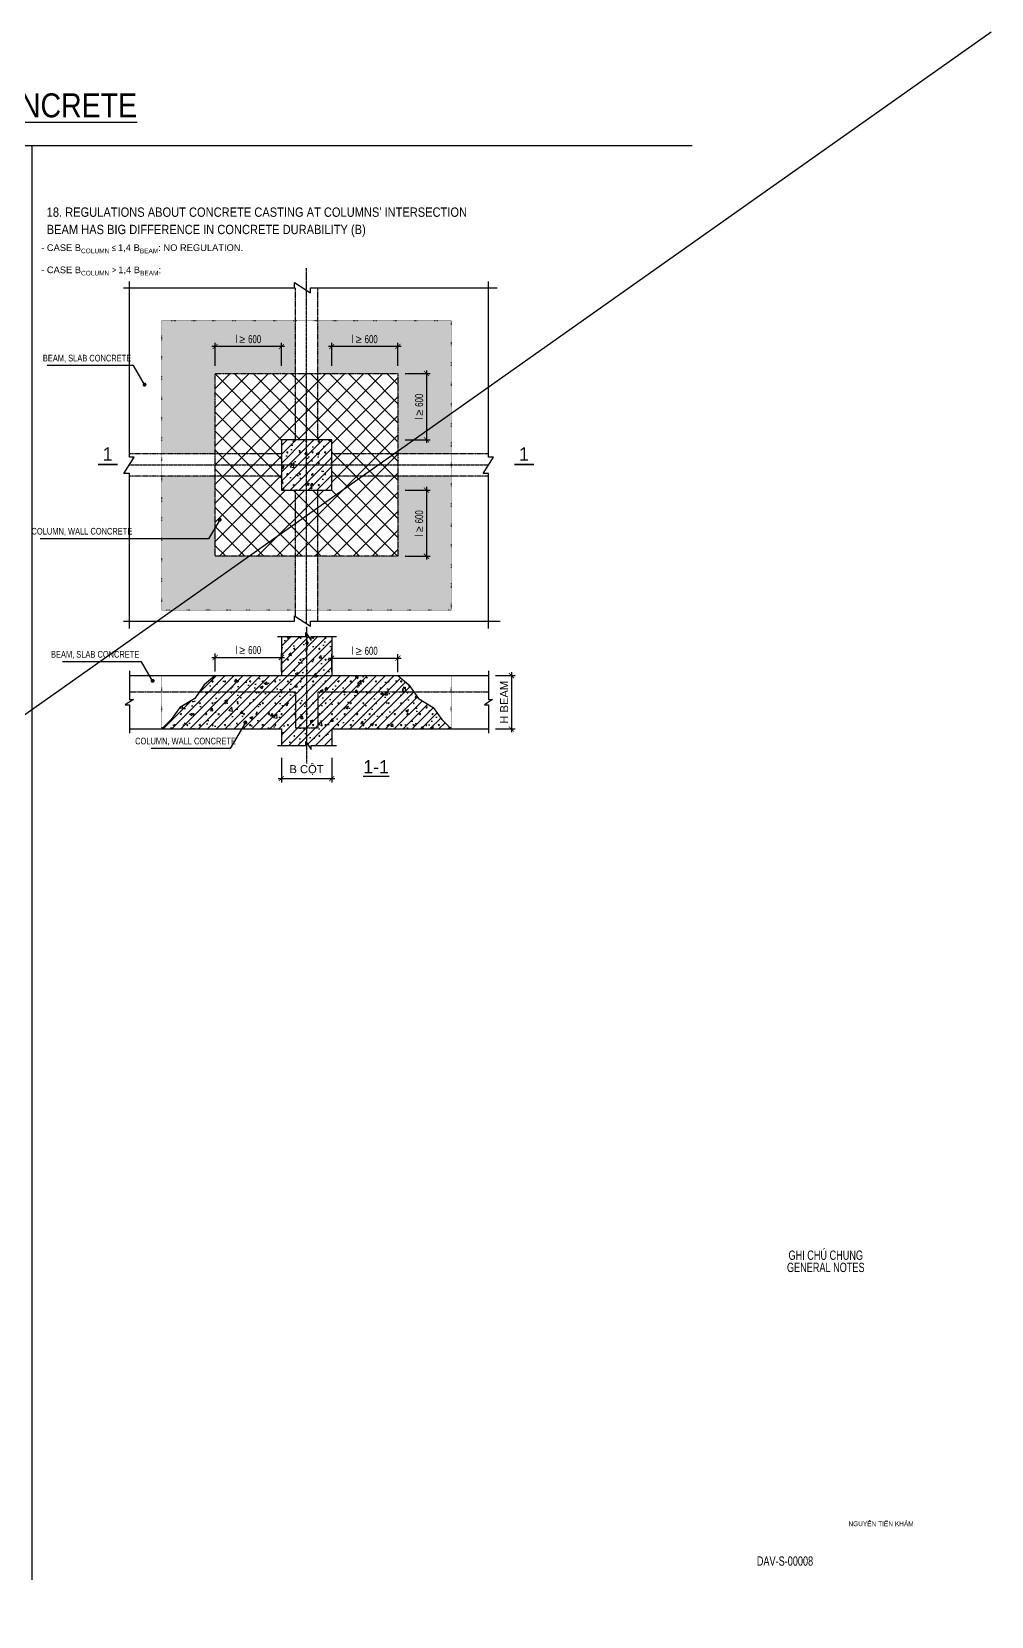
# Model space of a CAD drawing. Header units: millimetres. Extents: x -241424 to 696054, y -125618 to 93710.
# Drawn here: x 249154 to 285126, y -70002 to -10602 of the extents above; entities that cross this region are included whole.
import ezdxf
from ezdxf.enums import TextEntityAlignment as Align

# ---------------------------------------------------------------- set-up
doc = ezdxf.new("R2010")
doc.units = ezdxf.units.MM
doc.header["$LTSCALE"] = 7
doc.header["$PDMODE"] = 3
for name, pattern in [('CENTER2', [1.125, 0.75, -0.125, 0.125, -0.125]), ('DOT', [0.25, 0, -0.25]), ('HIDDEN', [0.375, 0.25, -0.125])]:
    doc.linetypes.add(name, pattern=pattern)
doc.layers.get('0').update_dxf_attribs({"linetype": 'CONTINUOUS'})
doc.layers.get('Defpoints').update_dxf_attribs({"color": 6, "linetype": 'CONTINUOUS'})
for name, color, linetype in [('CDC -TEXT KHUNG', 7, 'CONTINUOUS'), ('CDC_01_AXIS', 160, 'CENTER2'), ('CDC_02_DIM', 1, 'CONTINUOUS'), ('CDC_03_BORDER', 3, 'CONTINUOUS'), ('CDC_04_HIDDEN', 8, 'HIDDEN'), ('CDC_06_TEXT', 2, 'CONTINUOUS'), ('CDC_09_COLUMN', 4, 'CONTINUOUS'), ('CDC_10_HATCH', 251, 'CONTINUOUS'), ('CDC_11_NOTE', 8, 'CONTINUOUS')]:
    doc.layers.add(name, color=color, linetype=linetype)
doc.layers.add('KCS_Plotter', color=11, linetype='CONTINUOUS', plot=False)
doc.styles.add('ARIAL', font='arial.ttf')
doc.styles.add('AVANTH-KT', font='')
doc.styles.add('BIGTEXT', font='arial.ttf', dxfattribs={"width": 0.7})
doc.styles.add('KCS_SMTEXT', font='arial.ttf', dxfattribs={"width": 0.7})
doc.styles.add('KT CDC', font='arial.ttf', dxfattribs={"width": 0.85, "height": 200})
doc.styles.add('SMTEXT', font='arial.ttf', dxfattribs={"width": 0.75})
doc.styles.add('VNAVANTH', font='', dxfattribs={"width": 0.95})
doc.styles.get('AVANTH-KT').set_extended_font_data('.VnAvantH')
doc.styles.get('VNAVANTH').set_extended_font_data('.VnAvantH')
doc.dimstyles.new('Copy of KCS_DIM100', dxfattribs={"dimscale": 4.8, "dimtxt": 62.5, "dimasz": 40, "dimexe": 30, "dimexo": 0, "dimgap": 25, "dimtad": 1, "dimdec": 0, "dimzin": 13, "dimdsep": 46, "dimtxsty": 'KCS_SMTEXT', "dimblk": 'ARCHTICK', "dimcen": 0, "dimdle": 25, "dimclrd": 1, "dimclre": 1, "dimclrt": 2, "dimadec": 0, "dimazin": 0, "dimtfac": 1, "dimtdec": 0, "dimtix": 1, "dimtmove": 2, "dimatfit": 3, "dimfxl": 1, "dimtolj": 1, "dimtzin": 13, "dimarcsym": 0})
doc.dimstyles.new('DIM1-25', dxfattribs={"dimscale": 1.2, "dimtxt": 250, "dimasz": 125, "dimexe": 125, "dimexo": 0.06, "dimgap": 100, "dimtad": 1, "dimdec": 0, "dimzin": 0, "dimdsep": 46, "dimtxsty": 'ARIAL', "dimblk": 'ARCHTICK', "dimcen": 100, "dimdle": 125, "dimclrd": 256, "dimclre": 1, "dimclrt": 2, "dimadec": 0, "dimazin": 0, "dimtfac": 1, "dimtdec": 0, "dimtix": 1, "dimtmove": 2, "dimatfit": 0, "dimfxl": 1, "dimtolj": 1, "dimtzin": 0, "dimarcsym": 0})

# ---------------------------------------------------------------- blocks, each defined once
blk = doc.blocks.new('_ArchTick')
at = {"color": 0, "linetype": 'ByBlock', "const_width": 0.15}
blk.add_lwpolyline([(-0.5, -0.5), (0.5, 0.5)], dxfattribs=at)
blk = doc.blocks.new('*D746')
at = {"layer": 'CDC_02_DIM', "color": 1, "lineweight": -2, "transparency": 16777216}
for p, q in [((263149, -27785), (264097, -27785)), ((263953, -27665), (263953, -30387)), ((263149, -30267), (264097, -30267))]:
    blk.add_line(p, q, dxfattribs=at)
at = {"layer": 'Defpoints', "color": 0, "transparency": 16777216}
for p in [(263149, -27785), (263149, -30267), (263953, -30267)]:
    blk.add_point(p, dxfattribs=at)
at = {"layer": 'CDC_02_DIM', "color": 1, "lineweight": -2, "transparency": 16777216, "xscale": 192, "yscale": 192, "zscale": 192}
for p, rotation in [((263953, -27785), 90), ((263953, -30267), 270)]:
    blk.add_blockref('_ArchTick', p, dxfattribs=dict(at, rotation=rotation))
at = {"layer": 'CDC_02_DIM', "color": 2, "transparency": 16777216, "insert": (263680, -29026), "char_height": 300, "attachment_point": 5, "rotation": 90, "style": 'KCS_SMTEXT'}
blk.add_mtext('\\A1;l {\\fSymbol|b0|i0|c2|p18;\\W1;³ }600', dxfattribs=at)
blk = doc.blocks.new('*D747')
at = {"layer": 'CDC_02_DIM', "color": 1, "lineweight": -2, "transparency": 16777216}
for p, q in [((263149, -23417), (264097, -23417)), ((263953, -23297), (263953, -26019)), ((263149, -25899), (264097, -25899))]:
    blk.add_line(p, q, dxfattribs=at)
at = {"layer": 'Defpoints', "color": 0, "transparency": 16777216}
for p in [(263149, -23417), (263149, -25899), (263953, -25899)]:
    blk.add_point(p, dxfattribs=at)
at = {"layer": 'CDC_02_DIM', "color": 1, "lineweight": -2, "transparency": 16777216, "xscale": 192, "yscale": 192, "zscale": 192}
for p, rotation in [((263953, -23417), 90), ((263953, -25899), 270)]:
    blk.add_blockref('_ArchTick', p, dxfattribs=dict(at, rotation=rotation))
at = {"layer": 'CDC_02_DIM', "color": 2, "transparency": 16777216, "insert": (263680, -24658), "char_height": 300, "attachment_point": 5, "rotation": 90, "style": 'KCS_SMTEXT'}
blk.add_mtext('\\A1;l {\\fSymbol|b0|i0|c2|p18;\\W1;³ }600', dxfattribs=at)
blk = doc.blocks.new('*D748')
at = {"layer": 'CDC_02_DIM', "color": 1, "lineweight": -2, "transparency": 16777216}
for p, q in [((258634, -22404), (255912, -22404)), ((256032, -23125), (256032, -22260)), ((258514, -23125), (258514, -22260))]:
    blk.add_line(p, q, dxfattribs=at)
at = {"layer": 'Defpoints', "color": 0, "transparency": 16777216}
for p in [(256032, -22404), (256032, -23125), (258514, -23125)]:
    blk.add_point(p, dxfattribs=at)
at = {"layer": 'CDC_02_DIM', "color": 1, "lineweight": -2, "transparency": 16777216, "xscale": 192, "yscale": 192, "zscale": 192, "rotation": 180}
blk.add_blockref('_ArchTick', (256032, -22404), dxfattribs=at)
at = {"layer": 'CDC_02_DIM', "color": 1, "lineweight": -2, "transparency": 16777216, "xscale": 192, "yscale": 192, "zscale": 192}
blk.add_blockref('_ArchTick', (258514, -22404), dxfattribs=at)
at = {"layer": 'CDC_02_DIM', "color": 2, "transparency": 16777216, "insert": (257273, -22130), "char_height": 300, "attachment_point": 5, "style": 'KCS_SMTEXT'}
blk.add_mtext('\\A1;l {\\fSymbol|b0|i0|c2|p18;\\W1;³ }600', dxfattribs=at)
blk = doc.blocks.new('*D749')
at = {"layer": 'CDC_02_DIM', "color": 1, "lineweight": -2, "transparency": 16777216}
for p, q in [((263002, -22404), (260280, -22404)), ((260400, -23125), (260400, -22260)), ((262882, -23125), (262882, -22260))]:
    blk.add_line(p, q, dxfattribs=at)
at = {"layer": 'Defpoints', "color": 0, "transparency": 16777216}
for p in [(260400, -22404), (260400, -23125), (262882, -23125)]:
    blk.add_point(p, dxfattribs=at)
at = {"layer": 'CDC_02_DIM', "color": 1, "lineweight": -2, "transparency": 16777216, "xscale": 192, "yscale": 192, "zscale": 192, "rotation": 180}
blk.add_blockref('_ArchTick', (260400, -22404), dxfattribs=at)
at = {"layer": 'CDC_02_DIM', "color": 1, "lineweight": -2, "transparency": 16777216, "xscale": 192, "yscale": 192, "zscale": 192}
blk.add_blockref('_ArchTick', (262882, -22404), dxfattribs=at)
at = {"layer": 'CDC_02_DIM', "color": 2, "transparency": 16777216, "insert": (261641, -22130), "char_height": 300, "attachment_point": 5, "style": 'KCS_SMTEXT'}
blk.add_mtext('\\A1;l {\\fSymbol|b0|i0|c2|p18;\\W1;³ }600', dxfattribs=at)
blk = doc.blocks.new('*D742')
at = {"layer": 'CDC_02_DIM', "color": 1, "lineweight": -2, "transparency": 16777216}
for p, q in [((260280, -34086), (263002, -34086)), ((260400, -34583), (260400, -33942)), ((262882, -34612), (262882, -33942))]:
    blk.add_line(p, q, dxfattribs=at)
at = {"layer": 'Defpoints', "color": 0, "transparency": 16777216}
for p in [(262882, -34086), (260400, -34583), (262882, -34612)]:
    blk.add_point(p, dxfattribs=at)
at = {"layer": 'CDC_02_DIM', "color": 1, "lineweight": -2, "transparency": 16777216, "xscale": 192, "yscale": 192, "zscale": 192, "rotation": 180}
blk.add_blockref('_ArchTick', (260400, -34086), dxfattribs=at)
at = {"layer": 'CDC_02_DIM', "color": 1, "lineweight": -2, "transparency": 16777216, "xscale": 192, "yscale": 192, "zscale": 192}
blk.add_blockref('_ArchTick', (262882, -34086), dxfattribs=at)
at = {"layer": 'CDC_02_DIM', "color": 2, "transparency": 16777216, "insert": (261641, -33813), "char_height": 300, "attachment_point": 5, "style": 'KCS_SMTEXT'}
blk.add_mtext('\\A1;l {\\fSymbol|b0|i0|c2|p18;\\W1;³ }600', dxfattribs=at)
blk = doc.blocks.new('*D743')
at = {"layer": 'CDC_02_DIM', "color": 1, "lineweight": -2, "transparency": 16777216}
for p, q in [((255912, -34058), (258634, -34058)), ((256032, -34583), (256032, -33914)), ((258514, -34583), (258514, -33914))]:
    blk.add_line(p, q, dxfattribs=at)
at = {"layer": 'Defpoints', "color": 0, "transparency": 16777216}
for p in [(258514, -34058), (256032, -34583), (258514, -34583)]:
    blk.add_point(p, dxfattribs=at)
at = {"layer": 'CDC_02_DIM', "color": 1, "lineweight": -2, "transparency": 16777216, "xscale": 192, "yscale": 192, "zscale": 192, "rotation": 180}
blk.add_blockref('_ArchTick', (256032, -34058), dxfattribs=at)
at = {"layer": 'CDC_02_DIM', "color": 1, "lineweight": -2, "transparency": 16777216, "xscale": 192, "yscale": 192, "zscale": 192}
blk.add_blockref('_ArchTick', (258514, -34058), dxfattribs=at)
at = {"layer": 'CDC_02_DIM', "color": 2, "transparency": 16777216, "insert": (257273, -33784), "char_height": 300, "attachment_point": 5, "style": 'KCS_SMTEXT'}
blk.add_mtext('\\A1;l {\\fSymbol|b0|i0|c2|p18;\\W1;³ }600', dxfattribs=at)
blk = doc.blocks.new('*D744')
at = {"layer": 'CDC_02_DIM', "color": 1, "lineweight": -2, "transparency": 16777216}
for p, q in [((258514, -37817), (258514, -38745)), ((260400, -37817), (260400, -38745)), ((258394, -38601), (260520, -38601))]:
    blk.add_line(p, q, dxfattribs=at)
at = {"layer": 'Defpoints', "color": 0, "transparency": 16777216}
for p in [(258514, -37817), (260400, -37817), (260400, -38601)]:
    blk.add_point(p, dxfattribs=at)
at = {"layer": 'CDC_02_DIM', "color": 1, "lineweight": -2, "transparency": 16777216, "xscale": 192, "yscale": 192, "zscale": 192, "rotation": 180}
blk.add_blockref('_ArchTick', (258514, -38601), dxfattribs=at)
at = {"layer": 'CDC_02_DIM', "color": 1, "lineweight": -2, "transparency": 16777216, "xscale": 192, "yscale": 192, "zscale": 192}
blk.add_blockref('_ArchTick', (260400, -38601), dxfattribs=at)
at = {"layer": 'CDC_02_DIM', "color": 2, "transparency": 16777216, "insert": (259457, -38280), "char_height": 300, "attachment_point": 5, "style": 'KCS_SMTEXT'}
blk.add_mtext('\\A1;{\\W1;B CỘT}', dxfattribs=at)
blk = doc.blocks.new('*D745')
at = {"layer": 'CDC_02_DIM', "color": 1, "lineweight": -2, "transparency": 16777216}
for p, q in [((266539, -34737), (267279, -34737)), ((267135, -34617), (267135, -36858)), ((266539, -36738), (267279, -36738))]:
    blk.add_line(p, q, dxfattribs=at)
at = {"layer": 'Defpoints', "color": 0, "transparency": 16777216}
for p in [(266539, -34737), (266539, -36738), (267135, -36738)]:
    blk.add_point(p, dxfattribs=at)
at = {"layer": 'CDC_02_DIM', "color": 1, "lineweight": -2, "transparency": 16777216, "xscale": 192, "yscale": 192, "zscale": 192}
for p, rotation in [((267135, -34737), 90), ((267135, -36738), 270)]:
    blk.add_blockref('_ArchTick', p, dxfattribs=dict(at, rotation=rotation))
at = {"layer": 'CDC_02_DIM', "color": 2, "transparency": 16777216, "insert": (266865, -35738), "char_height": 300, "attachment_point": 5, "rotation": 90, "style": 'KCS_SMTEXT'}
blk.add_mtext('\\A1;{\\W1;H BEAM}', dxfattribs=at)

msp = doc.modelspace()

# ---------------------------------------------------------------- hatches: boundary and pattern name
at = {"layer": 'CDC_04_HIDDEN', "linetype": 'DOT'}
h = msp.add_hatch(dxfattribs=at)
h.set_pattern_fill('MUDST', color=256, scale=500, style=0)
h.set_pattern_definition([(0, (259457.23, -26858.82), (250, 125), [125, -125, 0, -125, 0, -125])])
h.paths.add_polyline_path([(256032.4, -23417.2), (259038.3, -23417.2), (259038.3, -21433), (254031.4, -21433), (254031.4, -26423.1), (256032.4, -26423.1)])
h.paths.add_polyline_path([(259876.2, -21433), (259876.2, -23417.2), (262882, -23417.2), (262882, -26423.1), (264883, -26423.1), (264883, -21433)])
h.paths.add_polyline_path([(264883, -27261), (262882, -27261), (262882, -30266.8), (259876.2, -30266.8), (259876.2, -32284.6), (264883, -32284.6)])
h.paths.add_polyline_path([(259038.3, -32284.6), (259038.3, -30266.8), (256032.4, -30266.8), (256032.4, -27261), (254031.4, -27261), (254031.4, -32284.6)])
h.paths.add_polyline_path([(256700.6, -22450.2), (257840.7, -22450.2), (257840.7, -21757.5), (256700.6, -21757.5)], flags=24)
h.paths.add_polyline_path([(263999.6, -25230.4), (263999.6, -24090.4), (263306.9, -24090.4), (263306.9, -25230.4)], flags=24)
h.paths.add_polyline_path([(261068.7, -22450.2), (262208.7, -22450.2), (262208.7, -21757.5), (261068.7, -21757.5)], flags=24)
h.paths.add_polyline_path([(263999.6, -29598.4), (263999.6, -28458.4), (263306.9, -28458.4), (263306.9, -29598.4)], flags=24)
at = {"layer": 'CDC_10_HATCH'}
h = msp.add_hatch(dxfattribs=at)
h.set_pattern_fill('ANSI37', color=256, scale=4050.539977, style=0)
h.set_pattern_definition([(45, (-686001.7, 9950.2), (-358.02054, 358.02054), []), (135, (-686001.7, 9950.2), (-358.02054, -358.02054), [])])
h.paths.add_polyline_path([(262882, -23417.2), (256032.4, -23417.2), (256032.4, -30266.8), (262882, -30266.8)])
h.paths.add_polyline_path([(258513.6, -25898.8), (260400, -25898.8), (260400, -27785.2), (258513.6, -27785.2)])
at = {"layer": 'CDC_10_HATCH', "ltscale": 30}
h = msp.add_hatch(dxfattribs=at)
h.set_pattern_fill('BETONG', color=256, scale=157.202911, style=0, pattern_type=2)
h.set_pattern_definition([(0, (-1112235.1, -23936.9), (0, 816.8503), [19.65036, -451.95837]), (0, (-1112235.1, -23902.8), (0, 816.8503), [19.65036, -451.95837]), (120, (-1112235.1, -23936.9), (-707.4131, -408.42514), [19.65036, -451.95837]), (120, (-1112205.6, -23919.85), (-707.4131, -408.42514), [19.65036, -451.95837]), (0, (-1111999.3, -23528.44), (0, 816.8503), [19.65036, -451.95837]), (0, (-1111999.3, -23494.4), (0, 816.8503), [19.65036, -451.95837]), (120, (-1111999.3, -23528.44), (-707.4131, -408.42514), [19.65036, -451.95837]), (120, (-1111969.8, -23511.4), (-707.4131, -408.42514), [19.65036, -451.95837]), (60, (-1112215.4, -23936.9), (-707.4131, 408.42514), [19.65036, -451.95837]), (60, (-1112244.9, -23919.85), (-707.4131, 408.42514), [19.65036, -451.95837]), (60, (-1111979.6, -24345.3), (-707.4131, 408.42514), [19.65036, -451.95837]), (60, (-1112009.1, -24328.3), (-707.4131, 408.42514), [19.65036, -451.95837]), (45, (-1112235.07, -23936.87), (-166.738867, 166.738867), []), (50, (-1112235.1, -23936.9), (1127.5539, -98.6482), [117.9022, -1296.924]), (355, (-1112235.1, -23936.9), (-218.1211, 1182.4679), [94.3217, -1037.5392]), (100.4514, (-1112141.1, -23945.1), (909.4336, 1083.819), [100.2014, -1102.2158]), (46.1842, (-1112235, -23622.5), (1677.734, -260.2007), [176.8533, -1945.386]), (96.6356, (-1112095.3, -23644.1), (1469.317, 1531.3417), [150.3022, -1653.3235]), (351.1842, (-1112235, -23622.5), (1469.3158, 1531.3428), [141.4826, -1556.3088]), (21, (-1112077.9, -23701.1), (938.35526, -632.9286), [117.9022, -1296.924]), (326, (-1112077.9, -23701.1), (382.4988, 1139.957), [94.3217, -1037.5392]), (71.4514, (-1111999.7, -23753.8), (1320.8544, 507.0273), [100.2014, -1102.2158]), (37.5, (-1112235.07, -23936.87), (19.11565, 523.31883), [0, -1024.96298, 0, -1053.2595, 0, -1041.4693]), (7.5, (-1112235.07, -23936.87), (413.55297, 620.0267), [0, -600.51512, 0, -1001.38254, 0, -396.93735]), (327.5, (-1112585.63, -23936.87), (839.18441, -35.45691), [0, -393.00728, 0, -1226.1827, 0, -1627.05013]), (317.5, (-1112742.8, -23936.9), (916.78564, 157.36795), [0, -510.90946, 0, -814.3111, 0, -1155.4414])])
h.paths.add_polyline_path([(259456.8, -25898.8), (258513.6, -25898.8), (258513.6, -26842), (259456.8, -26842)])
h.paths.add_polyline_path([(260400, -25898.8), (259456.8, -25898.8), (259456.8, -26842), (260400, -26842)])
h.paths.add_polyline_path([(260400, -26842), (259456.8, -26842), (259456.8, -27785.2), (260400, -27785.2)])
h.paths.add_polyline_path([(259456.8, -26842), (258513.6, -26842), (258513.6, -27785.2), (259456.8, -27785.2)])
h = msp.add_hatch(dxfattribs=at)
h.set_pattern_fill('BETONG', color=256, scale=157.202911, style=0, pattern_type=2)
h.set_pattern_definition([(0, (-484268.5, -41099.5), (0, 816.8503), [19.65036, -451.95837]), (0, (-484268.5, -41065.5), (0, 816.8503), [19.65036, -451.95837]), (120, (-484268.5, -41099.5), (-707.4131, -408.4251), [19.65036, -451.95837]), (120, (-484239, -41082.5), (-707.4131, -408.4251), [19.65036, -451.95837]), (0, (-484032.7, -40691.1), (0, 816.8503), [19.65036, -451.95837]), (0, (-484032.7, -40657.1), (0, 816.8503), [19.65036, -451.95837]), (120, (-484032.7, -40691.1), (-707.4131, -408.4251), [19.65036, -451.95837]), (120, (-484003.2, -40674.1), (-707.4131, -408.4251), [19.65036, -451.95837]), (60, (-484248.8, -41099.5), (-707.4131, 408.4251), [19.65036, -451.95837]), (60, (-484278.3, -41082.5), (-707.4131, 408.4251), [19.65036, -451.95837]), (60, (-484013, -41508), (-707.4131, 408.4251), [19.65036, -451.95837]), (60, (-484042.5, -41490.94), (-707.4131, 408.4251), [19.65036, -451.95837]), (45, (-484268.47, -41099.53), (-166.73887, 166.73887), []), (50, (-484268.5, -41099.5), (1127.5539, -98.6482), [117.9022, -1296.924]), (355, (-484268.5, -41099.5), (-218.1211, 1182.468), [94.3217, -1037.5392]), (100.4514, (-484174.5, -41107.8), (909.4336, 1083.819), [100.2014, -1102.2158]), (46.1842, (-484268.5, -40785.1), (1677.734, -260.2007), [176.8533, -1945.386]), (96.6356, (-484128.7, -40806.8), (1469.317, 1531.3417), [150.302, -1653.3235]), (351.1842, (-484268.5, -40785.1), (1469.3158, 1531.343), [141.4826, -1556.309]), (21, (-484111.3, -40863.7), (938.3553, -632.9286), [117.9022, -1296.924]), (326, (-484111.3, -40863.7), (382.4988, 1139.957), [94.3217, -1037.5392]), (71.4514, (-484033.1, -40916.5), (1320.8544, 507.0273), [100.2014, -1102.2158]), (37.5, (-484268.47, -41099.53), (19.11565, 523.31883), [0, -1024.963, 0, -1053.2595, 0, -1041.4693]), (7.5, (-484268.5, -41099.53), (413.55297, 620.0267), [0, -600.5151, 0, -1001.38254, 0, -396.93735]), (327.5, (-484619.03, -41099.53), (839.1844, -35.45691), [0, -393.0073, 0, -1226.1827, 0, -1627.05013]), (317.5, (-484776.24, -41099.5), (916.78564, 157.36795), [0, -510.9095, 0, -814.3111, 0, -1155.4414])])
h.paths.add_polyline_path([(259038.3, -35344.2), (259038.3, -36699.5), (259456.8, -36699.5), (259456.8, -34737.2), (258513.6, -34737.2), (256032.4, -34737.2), (255622.1, -35088.3), (255441.6, -35344.2)])
h.paths.add_polyline_path([(255441.6, -35344.2), (255266.4, -35592.7), (254705.7, -35933.9), (254388.5, -36381.1), (254031.4, -36738.2), (258513.6, -36738.2), (258513.6, -37354.2), (259429, -37354.2), (259429, -37204.1), (259456.8, -37245.9), (259456.8, -36699.5), (259038.3, -36699.5), (259038.3, -35344.2)])
h.paths.add_polyline_path([(259876.2, -36699.5), (259456.8, -36699.5), (259456.8, -37245.9), (259629.1, -37504.3), (259629.1, -37354.2), (260400, -37354.2), (260400, -36738.2), (264883, -36738.2), (264525.9, -36381.1), (264208.8, -35933.9), (263648.1, -35592.7), (263472.8, -35344.2), (259876.2, -35344.2)])
h.paths.add_polyline_path([(263472.8, -35344.2), (263292.4, -35088.3), (262882, -34737.2), (260400, -34737.2), (259456.8, -34737.2), (259456.8, -36699.5), (259876.2, -36699.5), (259876.2, -35344.2)])
h.paths.add_polyline_path([(259456.8, -34737.2), (260400, -34737.2), (260400, -33271), (259629.1, -33271), (259629.1, -33421.1), (259456.8, -33162.8)])
h.paths.add_polyline_path([(258513.6, -34737.2), (259456.8, -34737.2), (259456.8, -33162.8), (259429, -33121), (259429, -33271), (258513.6, -33271)])

# ---------------------------------------------------------------- linework, layer by layer
at = {"layer": 'CDC_01_AXIS', "ltscale": 1.25}
for p, q in [((259457.2, -32788.4), (259457.2, -19464.1)), ((252815.5, -26842), (266279.4, -26842)), ((259456.8, -32917.4), (259456.8, -38029.8))]:
    msp.add_line(p, q, dxfattribs=at)
at = {"layer": 'CDC_02_DIM'}
for points in [[(252597.4, -20209.5), (258999.7, -20209.5), (258999.7, -20007.6), (259610.2, -20392), (259610.2, -20209.5), (266597.3, -20209.5)], [(252814.6, -32980.3), (252814.6, -27164.1), (252612.7, -27164.1), (252997.1, -26553.6), (252814.6, -26553.6), (252814.6, -19960.9)], [(266278.5, -32980.3), (266278.5, -27164.1), (266076.6, -27164.1), (266461, -26553.6), (266278.5, -26553.6), (266278.5, -19960.9)], [(252597.4, -32702.2), (258999.7, -32702.2), (258999.7, -32500.3), (259610.2, -32884.7), (259610.2, -32702.2), (266716, -32702.2)], [(258367, -33271), (259429, -33271), (259429, -33121), (259629.1, -33421.1), (259629.1, -33271), (260583.3, -33271)], [(252814.6, -34564.4), (252814.6, -35634.3), (252964.7, -35634.3), (252664.5, -35834.4), (252814.6, -35834.4), (252814.6, -36896.3)], [(256032.4, -34737.2), (255622.1, -35088.3), (255266.4, -35592.7), (254705.7, -35933.9), (254388.5, -36381.1), (254031.4, -36738.2)], [(262882, -34737.2), (263292.4, -35088.3), (263648.1, -35592.7), (264208.8, -35933.9), (264525.9, -36381.1), (264883, -36738.2)], [(266278.5, -34564.4), (266278.5, -35634.3), (266428.6, -35634.3), (266128.5, -35834.4), (266278.5, -35834.4), (266278.5, -36896.3)], [(258367, -37354.2), (259429, -37354.2), (259429, -37204.1), (259629.1, -37504.3), (259629.1, -37354.2), (260583.3, -37354.2)]]:
    msp.add_lwpolyline(points, dxfattribs=at)
at = {"layer": 'CDC_03_BORDER'}
for p, q in [((273914, -14884.7), (202526, -14884.7)), ((249154.4, -14884.7), (249154.4, -68637.3)), ((258513.6, -33271), (258513.6, -34737.2)), ((260400, -33271), (260400, -34737.2)), ((252814.6, -34737.2), (258513.6, -34737.2)), ((260400, -34737.2), (266278.5, -34737.2)), ((252814.6, -36738.2), (258513.6, -36738.2)), ((258513.6, -36738.2), (258513.6, -37354.2)), ((260400, -36738.2), (266278.5, -36738.2)), ((260400, -36738.2), (260400, -37354.2))]:
    msp.add_line(p, q, dxfattribs=at)
at = {"layer": 'CDC_03_BORDER', "const_width": 64}
for points in [[(251643.7, -26830.9), (252380.7, -26830.9)], [(267252.1, -26830.9), (267989.1, -26830.9)]]:
    msp.add_lwpolyline(points, dxfattribs=at)
at = {"layer": 'CDC_04_HIDDEN'}
for p, q in [((259038.3, -25898.8), (259038.3, -20209.5)), ((259876.2, -25898.8), (259876.2, -20209.5)), ((258513.6, -26423.1), (252814.6, -26423.1)), ((266278.5, -26423.1), (260400, -26423.1)), ((258513.6, -27261), (252814.6, -27261)), ((266278.5, -27261), (260400, -27261)), ((259038.3, -32524.6), (259038.3, -27785.2)), ((259876.2, -32702.2), (259876.2, -27785.2)), ((258513.6, -34737.2), (260400, -34737.2)), ((252814.6, -35344.2), (259038.3, -35344.2)), ((259038.3, -35344.2), (259038.3, -36699.5)), ((259876.2, -35344.2), (259876.2, -36699.5)), ((259876.2, -35344.2), (266278.5, -35344.2)), ((259038.3, -36699.5), (259876.2, -36699.5))]:
    msp.add_line(p, q, dxfattribs=at)
at = {"layer": 'CDC_04_HIDDEN', "linetype": 'DOT'}
for p, q in [((254031.4, -36738.2), (254031.4, -34737.2)), ((264883, -36738.2), (264883, -34737.2))]:
    msp.add_line(p, q, dxfattribs=at)
msp.add_lwpolyline([(254031.4, -21433), (264883, -21433), (264883, -32284.6), (254031.4, -32284.6)], close=True, dxfattribs=at)
at = {"layer": 'CDC_04_HIDDEN'}
msp.add_lwpolyline([(256032.4, -23417.2), (262882, -23417.2), (262882, -30266.8), (256032.4, -30266.8)], close=True, dxfattribs=at)
at = {"layer": 'CDC_09_COLUMN'}
msp.add_lwpolyline([(258513.6, -27785.2), (260400, -27785.2), (260400, -25898.8), (258513.6, -25898.8)], close=True, dxfattribs=at)
at = {"layer": 'KCS_Plotter'}
msp.add_line((201026, -70002.5), (285126, -10602.5), dxfattribs=at)

# ---------------------------------------------------------------- texts
at = {"layer": 'CDC -TEXT KHUNG', "style": 'KT CDC', "width": 0.85}
msp.add_text('NGUYỄN TIẾN KHẢM', height=180, dxfattribs=at).set_placement((279770.2, -66624))
at = {"layer": 'CDC_02_DIM', "color": 2, "char_height": 250, "attachment_point": 5, "style": 'KCS_SMTEXT'}
for s, insert in [('\\A1;BEAM, SLAB CONCRETE', (251229.7, -22862)), ('\\A1;COLUMN, WALL CONCRETE', (251036.8, -29351.1)), ('\\A1;BEAM, SLAB CONCRETE', (251533.6, -33964.5)), ('\\A1;COLUMN, WALL CONCRETE', (254920.2, -37216.4))]:
    msp.add_mtext(s, dxfattribs=dict(at, insert=insert))
at = {"layer": 'CDC_06_TEXT', "style": 'ARIAL', "width": 0.85}
msp.add_text('%%uGENERAL FORMING OF REINFORCEMENT CONCRETE', height=900, dxfattribs=at).set_placement((239035.9, -13813.7), align=Align.CENTER)
at = {"layer": 'CDC_06_TEXT', "color": 4, "style": 'ARIAL', "width": 0.85}
for s, p in [("18. REGULATIONS ABOUT CONCRETE CASTING AT COLUMNS' INTERSECTION", (249717, -17366.6)), ('BEAM HAS BIG DIFFERENCE IN CONCRETE DURABILITY (B)', (249717, -18016.6))]:
    msp.add_text(s, height=350, dxfattribs=at).set_placement(p, align=Align.MIDDLE_LEFT)
at = {"layer": 'CDC_06_TEXT'}
for s, style, p in [('1', 'AVANTH-KT', (252002, -26432.4)), ('1', 'AVANTH-KT', (267610.4, -26432.4)), ('%%U1-1', 'VNAVANTH', (262065.9, -38159.4))]:
    msp.add_text(s, height=500, dxfattribs=dict(at, style=style)).set_placement(p, align=Align.MIDDLE)
at = {"layer": 'CDC_06_TEXT', "color": 4, "style": 'BIGTEXT', "width": 0.7}
for s, p in [('GHI CHÚ CHUNG', (278920.2, -56422.8)), ('GENERAL NOTES', (278920.2, -56922.8))]:
    msp.add_text(s, height=350, dxfattribs=at).set_placement(p, align=Align.MIDDLE)
at = {"layer": 'CDC_06_TEXT', "color": 2, "linetype": 'ByBlock', "style": 'SMTEXT', "width": 0.7}
msp.add_text('DAV-S-00008', height=350, dxfattribs=at).set_placement((277391.3, -67931), align=Align.MIDDLE)
at = {"layer": 'CDC_06_TEXT', "char_height": 250, "attachment_point": 4, "style": 'ARIAL'}
for s, insert in [('\\A1;- CASE B{\\H0.7x;\\S^ COLUMN;} {\\fSymbol|b0|i0|c2|p18;\\H0.9583x;\\W0.8;£ }1,4 B{\\H0.7x;\\S^ BEAM;}: NO REGULATION.', (249509.9, -18740.6)), ('\\A1;- CASE B{\\H0.7x;\\S^ COLUMN;} {\\fSymbol|b0|i0|c2|p18;\\H0.9583x;\\W0.8;> }1,4 B{\\H0.7x;\\S^ BEAM;}: ', (249509.9, -19572.7))]:
    msp.add_mtext(s, dxfattribs=dict(at, insert=insert))

# ---------------------------------------------------------------- dimensions: what is measured, and where the dimension line sits
at = {"layer": 'CDC_02_DIM'}
for base, p1, p2, text, picture, middle in [((256032.4, -22403.6), (258513.6, -23125.3), (256032.4, -23125.3), 'l {\\fSymbol|b0|i0|c2|p18;\\W1;³ }600', '*D748', (257273, -22130.4)), ((260400, -22403.6), (262882, -23125.3), (260400, -23125.3), 'l {\\fSymbol|b0|i0|c2|p18;\\W1;³ }600', '*D749', (261641, -22130.4)), ((258513.6, -34057.7), (256032.4, -34583.3), (258513.6, -34583.3), 'l {\\fSymbol|b0|i0|c2|p18;\\W1;³ }600', '*D743', (257273, -33784.5)), ((262882, -34086.2), (260400, -34583.3), (262882, -34611.8), 'l {\\fSymbol|b0|i0|c2|p18;\\W1;³ }600', '*D742', (261641, -33813)), ((260400, -38601.1), (258513.6, -37817.3), (260400, -37817.3), '{\\W1;B CỘT}', '*D744', (259456.8, -38280))]:
    dim = msp.add_linear_dim(base=base, p1=p1, p2=p2, text=text, dimstyle='Copy of KCS_DIM100', dxfattribs=at)
    dim.commit()
    dim.dimension.update_dxf_attribs({"geometry": picture, "text_midpoint": middle})
for base, p1, p2, text, picture, middle in [((263953, -25898.8), (263149.1, -23417.2), (263149.1, -25898.8), 'l {\\fSymbol|b0|i0|c2|p18;\\W1;³ }600', '*D747', (263679.8, -24658)), ((263953, -30266.8), (263149.1, -27785.2), (263149.1, -30266.8), 'l {\\fSymbol|b0|i0|c2|p18;\\W1;³ }600', '*D746', (263679.8, -29026)), ((267134.7, -36738.2), (266538.5, -34737.2), (266538.5, -36738.2), '{\\W1;H BEAM}', '*D745', (266864.6, -35737.7))]:
    dim = msp.add_linear_dim(base=base, p1=p1, p2=p2, angle=90, text=text, dimstyle='Copy of KCS_DIM100', dxfattribs=at)
    dim.commit()
    dim.dimension.update_dxf_attribs({"geometry": picture, "text_midpoint": middle})

# ---------------------------------------------------------------- leaders
at = {"layer": 'CDC_11_NOTE'}
for points in [[(253383.9, -23833.4), (252969.5, -23121.1), (249730.7, -23121.1)], [(256201.9, -28897.8), (255787.4, -29610.1), (249473.3, -29610.1)], [(253687.8, -34935.8), (253273.3, -34223.5), (250307.2, -34223.5)], [(257163.6, -36496.8), (256594.2, -37475.4), (253628, -37475.4)]]:
    msp.add_leader(points, dimstyle='DIM1-25', override={"dimtxsty": 'ARIAL', "dimldrblk": 'Dot'}, dxfattribs=at)

# ---------------------------------------------------------------- next in the draw order: wipeouts: each hides what was drawn before it
msp.add_wipeout([(274216.9, -22933.7), (281593.5, -22933.7), (281593.5, -23876.8), (274216.9, -23876.8)]).dxf.layer = 'CDC_06_TEXT'

doc.saveas('drawing.dxf')
